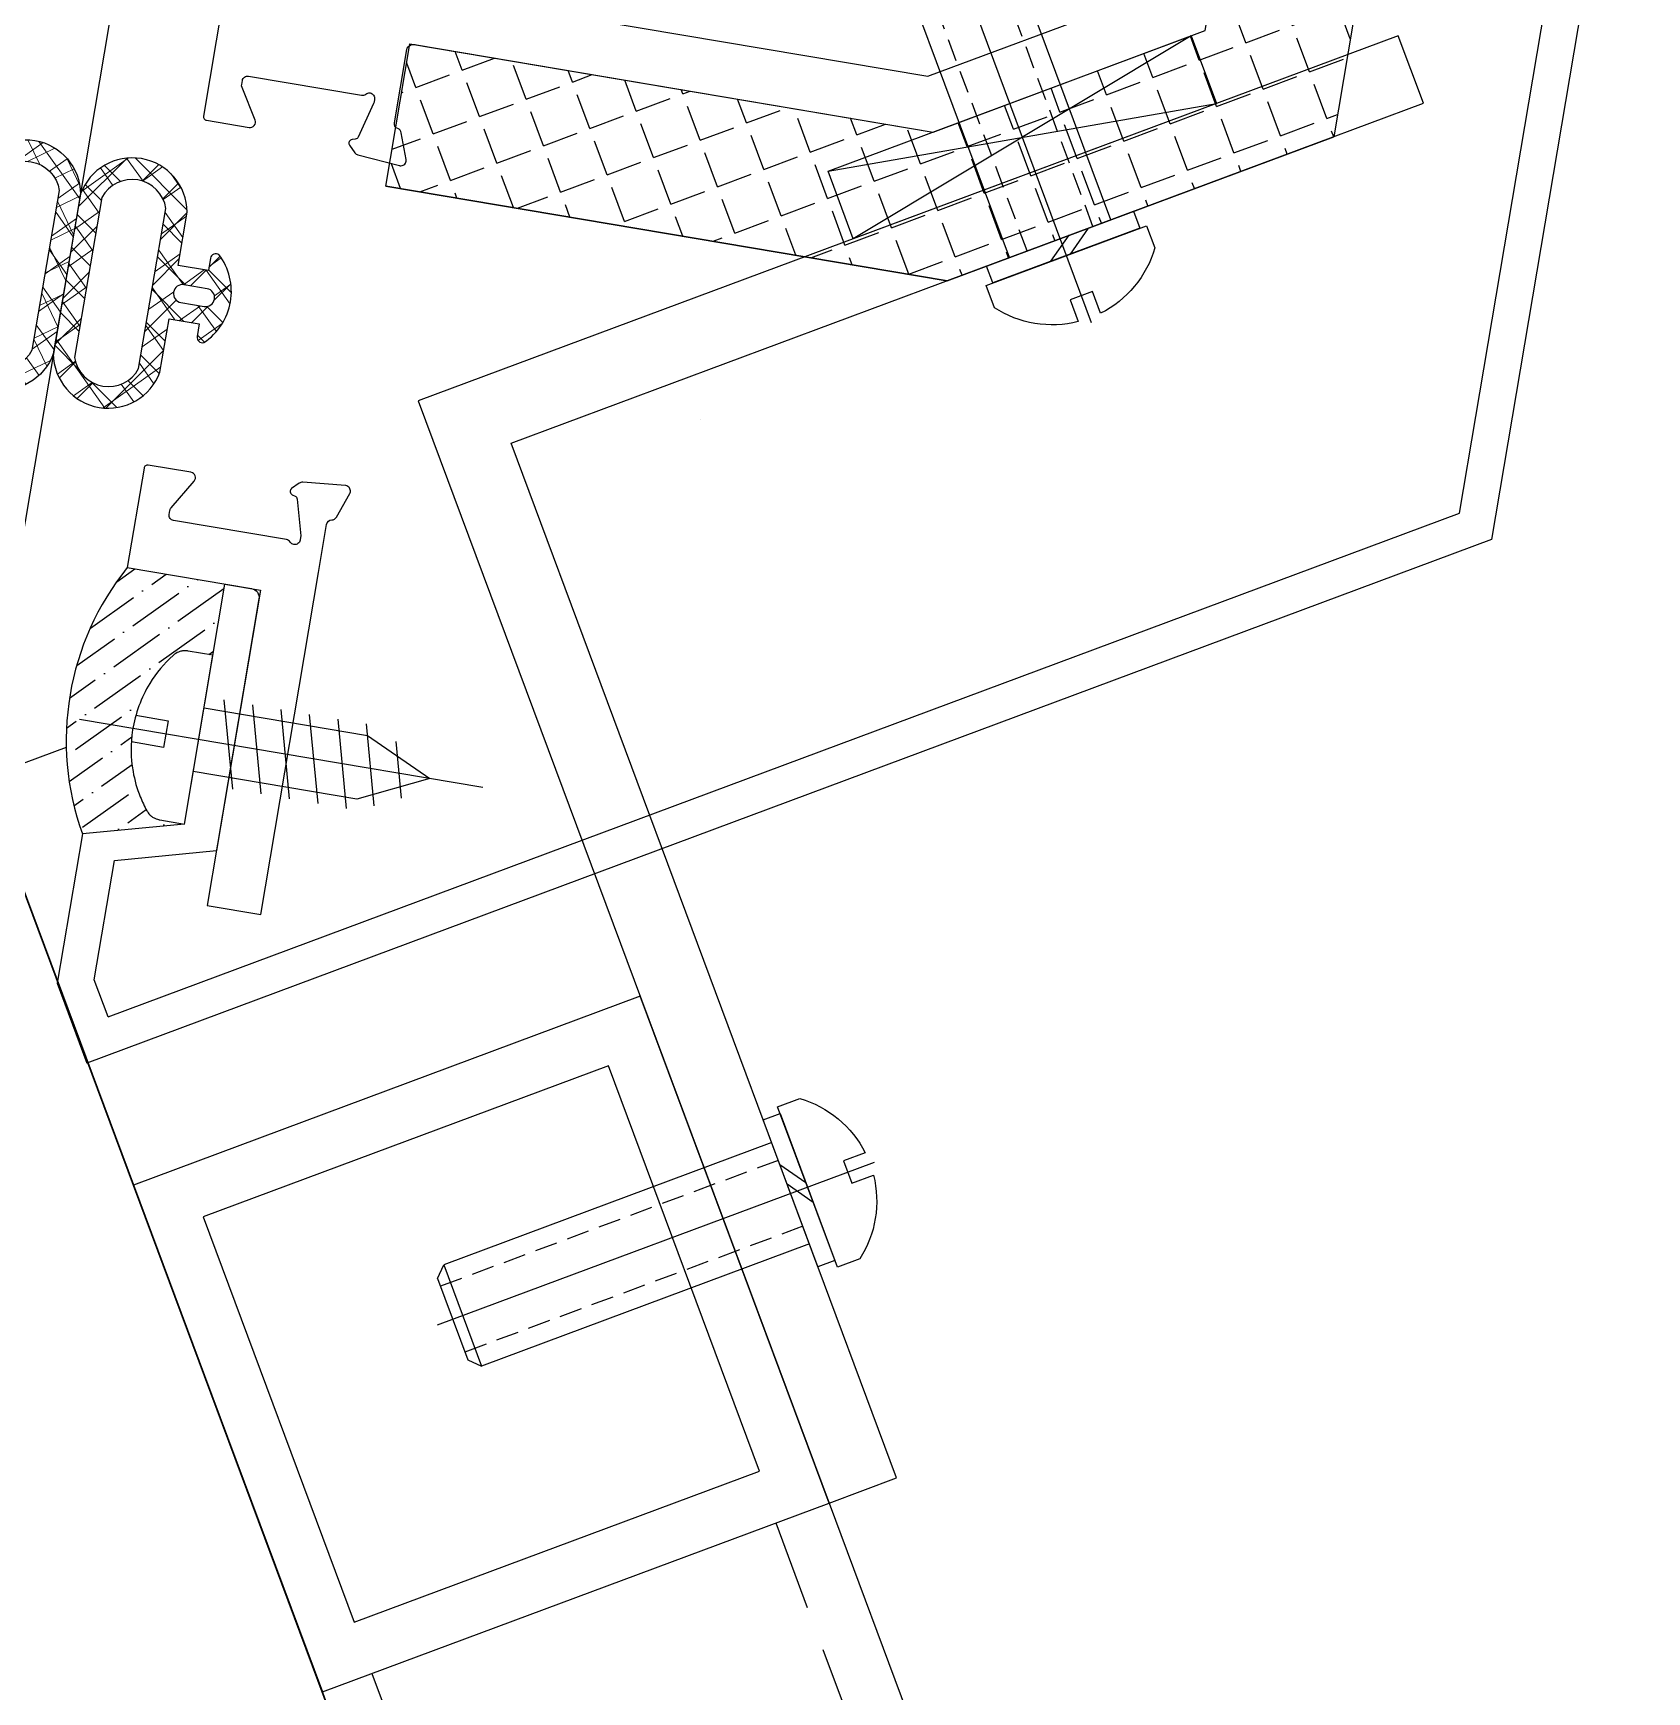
# Model space of a CAD drawing. Extents: x 12199666 to 24617114, y 1197707 to 2548648.
# Drawn here: x 12313591 to 12313680.5, y 1247210.8 to 1247302.8 of the extents above; entities that cross this region are included whole.
import ezdxf

# ---------------------------------------------------------------- set-up
doc = ezdxf.new("R2010")
doc.units = 0
doc.header["$LTSCALE"] = 10
doc.header["$MEASUREMENT"] = 0
for name, pattern in [('TX-PLAN-T1-F11$0$ACAD_ISO04W100', [30, 24, -3, 0, -3]), ('TX-PLAN-T1-F11$0$CENTER', [2, 1.25, -0.25, 0.25, -0.25]), ('TX-PLAN-T1-F11$0$CENTER-PISA', [11, 6, -2, 1, -2]), ('TX-PLAN-T1-F11$0$CENTER2', [1.125, 0.75, -0.125, 0.125, -0.125]), ('TX-PLAN-T1-F11$0$DASHED', [0.75, 0.5, -0.25]), ('TX-PLAN-T1-F11$0$HIDDEN', [0.375, 0.25, -0.125]), ('TX-PLAN-T1-F11$0$HIDDEN-PISA', [4.5, 2.5, -2])]:
    doc.linetypes.add(name, pattern=pattern)
for name, color, linetype, lineweight in [('TX-PLAN-T1-F11$0$_EDO-ALUMINIUM-SECTION', 90, 'Continuous', 30), ('TX-PLAN-T1-F11$0$Xref- ELE$0$Hatch', 9, 'Continuous', 13), ('TX-PLAN-T1-F11$0$Xref- ELE$0$Hatch @ 1 VP1', 9, 'Continuous', 13), ('TX-PLAN-T1-F11$0$Xref- ELE$0$Hatch @ 1 VPModel', 9, 'Continuous', 13), ('TX-PLAN-T1-F11$0$幕墙线', 114, 'Continuous', 30)]:
    doc.layers.add(name, color=color, linetype=linetype, lineweight=lineweight)
for name, color, linetype in [('TX-PLAN-T1-F11$0$AXIS', 3, 'Continuous'), ('TX-PLAN-T1-F11$0$F-Alum', 4, 'Continuous'), ('TX-PLAN-T1-F11$0$F-center', 6, 'TX-PLAN-T1-F11$0$ACAD_ISO04W100'), ('TX-PLAN-T1-F11$0$F-dashed line', 8, 'TX-PLAN-T1-F11$0$DASHED'), ('TX-PLAN-T1-F11$0$F-dim', 1, 'Continuous'), ('TX-PLAN-T1-F11$0$F-Misc', 1, 'Continuous'), ('TX-PLAN-T1-F11$0$F-seslants', 8, 'Continuous'), ('TX-PLAN-T1-F11$0$F_MISC', 8, 'Continuous'), ('TX-PLAN-T1-F11$0$Hatch', 8, 'Continuous'), ('TX-PLAN-T1-F11$0$INSUL', 173, 'Continuous'), ('TX-PLAN-T1-F11$0$中心线', 1, 'TX-PLAN-T1-F11$0$CENTER2'), ('TX-PLAN-T1-F11$0$虚线', 8, 'TX-PLAN-T1-F11$0$HIDDEN'), ('TX-PLAN-T1-F11$0$螺栓钉类', 241, 'Continuous')]:
    doc.layers.add(name, color=color, linetype=linetype)

# ---------------------------------------------------------------- blocks, each defined once
blk = doc.blocks.new('*U339')
at = {"layer": 'TX-PLAN-T1-F11$0$Xref- ELE$0$Hatch @ 1 VP1'}
h = blk.add_hatch(dxfattribs=at)
h.set_pattern_fill('M_GASKET-PISA', color=256, pattern_type=2)
h.set_pattern_definition([(35.42361603529756, (-1214.761376000002, -14855.407933), (-0.8694256507828642, 1.222333439680349), []), (125.4236160352975, (-1214.761376000002, -14855.407933), (-1.222333439680349, -0.8694256507828639), [])])
edge = h.paths.add_edge_path(flags=16)
edge.add_line((-41815.07919855467, 17823.42139201995), (-41813.77919855462, 17823.42139201995))
edge.add_arc((-41813.77919855462, 17822.92139201995), 0.5, -90, 90, ccw=False)
edge.add_line((-41813.77919855462, 17822.42139201995), (-41815.07919855467, 17822.42139201995))
edge.add_arc((-41815.07919855467, 17822.92139201995), 0.5, 90, 270, ccw=False)
edge = h.paths.add_edge_path()
edge.add_line((-41813.27919855455, 17818.4213668968), (-41813.27919855462, 17821.42139201995))
edge.add_line((-41813.27919855462, 17821.42139201995), (-41814.97919855457, 17821.42139201995))
edge.add_line((-41814.97919855457, 17821.42139201995), (-41814.97919855457, 17820.72139202))
edge.add_arc((-41815.27919855458, 17820.72139201998), 0.3000000000174623, -115.05761541500061, 4.8635797611495946e-09, ccw=False)
edge.add_arc((-41813.09559109848, 17822.92139202004), 3.383607456175075, 133.070694364177, 226.9293056383509, ccw=False)
edge.add_arc((-41815.27919855466, 17825.12139202001), 0.3000000000240535, 2.084391326206969e-09, 115.0576154218833, ccw=False)
edge.add_line((-41814.97919855463, 17825.12139202002), (-41814.97919855457, 17824.42139201995))
edge.add_line((-41814.97919855457, 17824.42139201995), (-41813.27919855462, 17824.42139201995))
edge.add_line((-41813.27919855462, 17824.42139201995), (-41813.27919855468, 17827.42139201984))
edge.add_arc((-41810.27919855456, 17826.87139201984), 3.050000000114375, 10.388857815061783, 169.6111421849382, ccw=False)
edge.add_line((-41807.27919855445, 17827.42139201984), (-41807.27919855437, 17818.42139201997))
edge.add_arc((-41810.27919855451, 17818.97139202002), 3.050000000151531, 190.3888578138809, 349.6111421841629, ccw=False)
edge.add_line((-41812.07919855455, 17818.42136689683), (-41812.07919855467, 17827.42139201984))
edge.add_arc((-41810.27919855456, 17826.82523817369), 1.896153846257486, 18.324694090130095, 161.6753059098699, ccw=False)
edge.add_line((-41808.47919855445, 17827.42139201984), (-41808.47919855437, 17818.42139201996))
edge.add_arc((-41810.2791985545, 17819.01754586615), 1.896153846287313, 198.3246940877339, 341.6753059085472, ccw=False)
at = {"layer": 'TX-PLAN-T1-F11$0$Xref- ELE$0$Hatch @ 1 VPModel'}
h = blk.add_hatch(dxfattribs=at)
h.set_pattern_fill('M_GASKET-PISA', color=256, pattern_type=2)
h.set_pattern_definition([(45, (-1214.761376000002, -14855.407933), (-1.060660171779821, 1.060660171779821), []), (135, (-1214.761376000002, -14855.407933), (-1.060660171779821, -1.060660171779821), [])])
edge = h.paths.add_edge_path(flags=16)
edge.add_line((-41815.07919855467, 17823.42139201995), (-41813.77919855462, 17823.42139201995))
edge.add_arc((-41813.77919855462, 17822.92139201995), 0.5, -90, 90, ccw=False)
edge.add_line((-41813.77919855462, 17822.42139201995), (-41815.07919855467, 17822.42139201995))
edge.add_arc((-41815.07919855467, 17822.92139201995), 0.5, 90, 270, ccw=False)
edge = h.paths.add_edge_path()
edge.add_line((-41813.27919855455, 17818.4213668968), (-41813.27919855462, 17821.42139201995))
edge.add_line((-41813.27919855462, 17821.42139201995), (-41814.97919855457, 17821.42139201995))
edge.add_line((-41814.97919855457, 17821.42139201995), (-41814.97919855457, 17820.72139202))
edge.add_arc((-41815.27919855458, 17820.72139201998), 0.3000000000174623, -115.05761541500061, 4.8635797611495946e-09, ccw=False)
edge.add_arc((-41813.09559109848, 17822.92139202004), 3.383607456175075, 133.070694364177, 226.9293056383509, ccw=False)
edge.add_arc((-41815.27919855466, 17825.12139202001), 0.3000000000240535, 2.084391326206969e-09, 115.0576154218833, ccw=False)
edge.add_line((-41814.97919855463, 17825.12139202002), (-41814.97919855457, 17824.42139201995))
edge.add_line((-41814.97919855457, 17824.42139201995), (-41813.27919855462, 17824.42139201995))
edge.add_line((-41813.27919855462, 17824.42139201995), (-41813.27919855468, 17827.42139201984))
edge.add_arc((-41810.27919855456, 17826.87139201984), 3.050000000114375, 10.388857815061783, 169.6111421849382, ccw=False)
edge.add_line((-41807.27919855445, 17827.42139201984), (-41807.27919855437, 17818.42139201997))
edge.add_arc((-41810.27919855451, 17818.97139202002), 3.050000000151531, 190.3888578138809, 349.6111421841629, ccw=False)
edge.add_line((-41812.07919855455, 17818.42136689683), (-41812.07919855467, 17827.42139201984))
edge.add_arc((-41810.27919855456, 17826.82523817369), 1.896153846257486, 18.324694090130095, 161.6753059098699, ccw=False)
edge.add_line((-41808.47919855445, 17827.42139201984), (-41808.47919855437, 17818.42139201996))
edge.add_arc((-41810.2791985545, 17819.01754586615), 1.896153846287313, 198.3246940877339, 341.6753059085472, ccw=False)
blk = doc.blocks.new('TX-PLAN-T1-F11$0$Xref- ELE$0$GAE0002', base_point=(-41818.77919855453, 17822.92139201999))
at = {"color": 0, "linetype": 'ByBlock'}
for points in [[(-41813.27919855455, 17818.4213668968), (-41813.27919855462, 17821.42139201995), (-41814.97919855457, 17821.42139201995), (-41814.97919855457, 17820.72139202, -0.548945891858276), (-41815.4062573781, 17820.44962731407, -0.4340790099980792), (-41815.40625737821, 17825.39315672591, -0.5489458918577889), (-41814.97919855463, 17825.12139202002), (-41814.97919855457, 17824.42139201995), (-41813.27919855462, 17824.42139201995), (-41813.27919855468, 17827.42139201984, -0.8333333333398008), (-41807.27919855445, 17827.42139201984), (-41807.27919855437, 17818.42139201997, -0.833333333342024), (-41813.27919855468, 17818.42139202007)], [(-41812.07919855455, 17818.42136689683), (-41812.07919855467, 17827.42139201984, -0.7222222222395137), (-41808.47919855445, 17827.42139201984), (-41808.47919855437, 17818.42139201996, -0.7222222222456893), (-41812.07919855467, 17818.42139202007)]]:
    blk.add_lwpolyline(points, format="xyb", dxfattribs=at)
blk.add_lwpolyline([(-41815.07919855467, 17823.42139201995), (-41813.77919855462, 17823.42139201995, -0.9999999999999999), (-41813.77919855462, 17822.42139201995), (-41815.07919855467, 17822.42139201995, -0.9999999999999999)], format="xyb", close=True, dxfattribs=at)
at = {"layer": 'TX-PLAN-T1-F11$0$Xref- ELE$0$Hatch'}
blk.add_blockref('*U339', (0, 0), dxfattribs=at)
blk = doc.blocks.new('TX-PLAN-T1-F11$0$A$C3FFC0167')
at = {"layer": 'TX-PLAN-T1-F11$0$F-dim'}
for p, q in [((0, 5), (0, -5)), ((-5, 0), (5, 0))]:
    blk.add_line(p, q, dxfattribs=at)
blk.add_circle((0, 0), 2, dxfattribs=at)
blk = doc.blocks.new('TX-PLAN-T1-F11$0$TY001')
at = {"layer": 'TX-PLAN-T1-F11$0$F-center'}
blk.add_line((1500, -30.81192101103079), (1500, 345.6712806450087), dxfattribs=at)
at = {"layer": 'TX-PLAN-T1-F11$0$F_MISC', "extrusion": (3.582137313528093e-07, -2.990597548224695e-06, 0.9999999999954641), "rotation": 359.8842813538838}
blk.add_blockref('TX-PLAN-T1-F11$0$Xref- ELE$0$GAE0002', (1488.491876679846, 28.40911504597399, 0.000440005397952135), dxfattribs=at)
at = {"layer": 'TX-PLAN-T1-F11$0$F_MISC', "rotation": 30.01599997489868}
blk.add_blockref('TX-PLAN-T1-F11$0$A$C3FFC0167', (1500, 0), dxfattribs=at)
blk = doc.blocks.new('TX-PLAN-T1-F11$0$#10x13_Pan-flat-3')
at = {"color": 8, "linetype": 'TX-PLAN-T1-F11$0$HIDDEN-PISA'}
for p, q in [((-1.711377303647168, 10.79835977248877), (1.327780362582416, 11.6126996170351)), ((-2.400000006142363, 9.013843874672602), (1.996997242757061, 10.19201573984174)), ((-2.40000000505097, 7.413843874674058), (2.39999999407155, 8.700000001605076)), ((-2.400000003959576, 5.813843874675513), (2.399999995162943, 7.100000001606531)), ((-2.400000002875458, 4.213843874676968), (2.399999996247061, 5.500000001607987)), ((-2.400000001784065, 2.613843874678423), (2.399999997338455, 3.900000001609442)), ((-2.400000000699947, 1.013843874672602), (2.399999998429848, 2.300000001610897))]:
    blk.add_line(p, q, dxfattribs=at)
for points in [[(-1.790000000022701, -1.251464709639549e-09), (-1.790000006294576, 9.199999998738349), (-8.869392331689596e-09, 12.99999999994179), (1.78999999370717, 9.200000001175795), (1.789999999979045, 1.178705133497715e-09)], [(-0.7499999975334504, -3.659838021652831), (-0.7499999987630872, -1.850000000558794), (0.7500000012369128, -1.849999999540159), (0.7500000024665496, -3.659838020634197)]]:
    blk.add_lwpolyline(points, dxfattribs=at)
at = {"color": 32, "flags": 128}
blk.add_lwpolyline([(-4.750000000021828, -3.281456883996725e-09), (-4.749999999090505, -1.390168597587035, 0.02044951340221976), (-4.746657334493648, -1.471864103412372, 0.04398758774826101), (-4.716998160060029, -1.644951949376264, 0.0521855455310235), (-4.643293307010026, -1.839642807550263, 0.08249689016993748), (-4.4499858410054, -2.104325317188341, 0.02582980303273893), (-4.372616108048533, -2.172696028275823, 0.07268352806201751), (-2.617075641232077, -3.194163244705123, 0.09869610361643641), (0.08183213378651999, -3.69952322718018, 0.08249638678170287), (2.347977953162626, -3.295875031042669, 0.05218730035141757), (3.66753867942316, -2.666293208916613, 0.03066688341591993), (4.372616110929812, -2.172696022316813, 0.01330350973470385), (4.413354222931957, -2.138474128398229, 0.03657129110302831), (4.515303253050661, -2.033838485651358, 0.03475147926750673), (4.597077649370476, -1.921637741856102, 0.02182096229391937), (4.640176463399257, -1.845784510762314, 0.02280395151312757), (4.677971628436353, -1.76281944513903, 0.02280645284837659), (4.708056659233989, -1.676747445577348, 0.02181846118107081), (4.729386651873938, -1.592163116256415, 0.03475398225205351), (4.74792484894715, -1.454558013821952, 0.01610989314854271), (4.750000000909495, -1.390168591096881), (4.749999999978172, 3.194145392626524e-09)], format="xyb", close=True, dxfattribs=at)
at = {"layer": 'TX-PLAN-T1-F11$0$AXIS', "color": 8, "linetype": 'TX-PLAN-T1-F11$0$CENTER-PISA'}
blk.add_line((-1.088483259081841e-08, 15.98909419596748), (4.547473508864641e-09, -6.700000000018917), dxfattribs=at)
blk = doc.blocks.new('*U194')
at = {"layer": 'TX-PLAN-T1-F11$0$中心线', "color": 1, "linetype": 'TX-PLAN-T1-F11$0$CENTER', "ltscale": 2.357947691000002}
blk.add_line((-4.263256414560601e-14, 20.90048662063384), (1.4210854715202e-14, -4.956409502317115), dxfattribs=at)
at = {"layer": 'TX-PLAN-T1-F11$0$虚线', "linetype": 'TX-PLAN-T1-F11$0$HIDDEN', "ltscale": 0.5}
for p, q in [((-1.948286311568509, 1.13686837721616e-13), (-1.948286311568566, 20.00000000000011)), ((1.948286311568523, 1.13686837721616e-13), (1.948286311568481, 20.00000000000011))]:
    blk.add_line(p, q, dxfattribs=at)
at = {"layer": 'TX-PLAN-T1-F11$0$螺栓钉类', "color": 241, "linetype": 'Continuous'}
for p, q in [((-2.40807576862025, 20.00000000000011), (-2.999791744951651, 19.40828402366867)), ((2.999791744951594, 19.40828402366867), (-2.999791744951636, 19.40828402366867)), ((-2.999791744951622, 1.13686837721616e-13), (-2.999791744951651, 19.40828402366867)), ((2.408075768620179, 20.00000000000011), (-2.408075768620321, 20)), ((2.408075768620179, 20.00000000000011), (2.999791744951594, 19.40828402366867)), ((2.999791744951636, 1.13686837721616e-13), (2.999791744951594, 19.40828402366867)), ((-0.9100693464279175, -1), (0.5333063006401062, 0)), ((0.2446311712265015, -1), (1.688006818294525, 0))]:
    blk.add_line(p, q, dxfattribs=at)
blk.add_lwpolyline([(4.350000023841858, 0), (4.350000023841858, -1), (-4.350000023841858, -1), (-4.350000023841858, 0)], close=True, dxfattribs=at)
blk.add_lwpolyline([(-4.75, -1), (4.75, -1), (4.75, -2.319999992847443, -0.2072557309237045), (0.6600000262260437, -4.663157165050507), (0.6600000262260437, -3.379999995231628), (-0.6600000262260437, -3.379999995231628), (-0.6600000262260437, -4.663157165050507, -0.2072557309237047), (-4.75, -2.319999992847443)], format="xyb", close=True, dxfattribs=at)
blk = doc.blocks.new('*U180')
at = {"layer": 'TX-PLAN-T1-F11$0$F-Misc'}
blk.add_lwpolyline([(0, -4), (0, 0), (-21.4973025242173, 0), (-21.4973025242173, -4)], close=True, dxfattribs=at)
for points in [[(0, -4), (-21.4973025242173, 0)], [(-21.4973025242173, -4), (0, 0)]]:
    blk.add_lwpolyline(points, dxfattribs=at)
blk = doc.blocks.new('*U195')
at = {"layer": 'TX-PLAN-T1-F11$0$INSUL', "lineweight": 0}
h = blk.add_hatch(dxfattribs=at)
h.set_pattern_fill('岩棉', color=256, scale=60.00000000000002, style=0, pattern_type=2)
h.set_pattern_definition([(171.78891, (31.98000479999999, 119.4285713999999), (-403.9210344936758, 60.00000149168051), [2.0005134, -418.1072400000002]), (146.908661, (33.73372379999999, 118.2857141999999), (-95.04024262992478, 60.00000083033304), [2.093239800000001, -437.4870720000002]), (132.32733, (35.03487, 116.8571429999999), (-106.9202743718115, 119.9999994801657), [1.932303599999998, -403.8514799999996]), (114.796992, (35.8268718, 115.1428571999999), (-23.76006081965321, 59.99999964663972), [1.8883968, -196.393272]), (91.6202240999998, (35.8834434, 113.1428574), (-11.88003000216715, 359.9999998263044), [2.000800199999999, -418.1671799999997]), (82.82482490000001, (30.05657160000001, 66.85714259999999), (83.16020966511272, 659.9999982204777), [46.65104279999994, -9750.067799999993]), (97.17517500000001, (41.823459, 66.85714259999999), (-83.16021148970225, 659.9999979909094), [46.65104280000004, -9750.06780000001]), (88.37977579999999, (35.9965866, 113.1428574), (11.88002583240484, 359.9999999412873), [2.0008002, -418.16718]), (65.203007, (36.05315819999999, 115.1428571999999), (23.76006077749137, 59.99999973523376), [1.888396799999998, -196.3932719999997]), (47.67266909999998, (36.84516060000001, 116.8571429999999), (106.9202740388371, 119.9999998207617), [1.932303599999999, -403.8514799999998]), (33.09133829999998, (38.14630680000001, 118.2857141999999), (95.0402417250371, 60.00000218260124), [2.0932398, -437.4870719999998]), (8.211089519999998, (39.90002519999999, 119.4285713999999), (403.9210347392536, 59.99999988934716), [2.0005134, -418.1072399999999]), (87.16616460000002, (30.00000000000001, 65.71428599999996), (11.88002507150802, 180.0000001810667), [1.144256399999998, -239.1495899999996]), (103.9013849999999, (30.282858, 64.57142879999994), (-47.5201215879632, 179.9999997770064), [1.177340399999998, -246.0641939999996]), (111.603615, (30.73543020000001, 63.42857159999996), (-11.88003031737481, 59.99999997976404), [1.229204999999999, -63.30404399999991]), (122.761347, (31.470861, 62.28571439999996), (-35.64009214299298, 59.99999937378065), [1.3590366, -284.0386379999999]), (138.290552, (32.43257759999999, 61.42857119999996), (-71.2801817170538, 60.00000123338383), [1.288252200000001, -269.2446480000003]), (152.003514, (33.5074374, 60.85714259999997), (-106.9202745038909, 59.99999917536116), [1.2173142, -254.4187140000001]), (166.477202, (34.6954404, 60.57142859999996), (-237.6006083015547, 60.00000192533073), [1.2218772, -255.3723300000001]), (167.070755, (35.94001500000002, 60.28571399999996), (-249.4806394894893, 59.99999988713196), [1.276948800000001, -266.8823280000002]), (12.92924439999999, (35.94001500000002, 60.28571399999996), (249.4806395808134, 59.99999961372987), [1.2769488, -266.882328]), (13.52279750000001, (37.1845896, 60.57142859999996), (237.6006088251535, 59.99999985187424), [1.221877199999999, -255.3723299999998]), (27.99648529999997, (38.3725926, 60.85714259999997), (118.8003031649702, 60.00000218637319), [1.2173142, -254.418714]), (41.70944699999995, (39.44745299999998, 61.42857119999996), (71.28018116740307, 60.00000178097831), [1.288252199999999, -269.2446479999997]), (57.2386522, (40.40916960000001, 62.28571439999996), (118.8003026691194, 180.000001000711), [1.359036599999999, -284.0386379999999]), (68.396384, (41.1445998, 63.42857159999996), (11.88003024886847, 60.00000021423826), [1.229204999999999, -63.30404399999996]), (76.098615, (41.59717259999999, 64.57142879999994), (11.88003045248315, 59.99999970942572), [1.177340399999998, -246.0641939999996]), (92.83383529999988, (41.8800306, 65.71428599999996), (-11.88003015074521, 179.9999999348276), [1.144256399999999, -239.1495899999998])])
h.paths.add_polyline_path([(0, 0), (429.9707085312324, 0), (429.9707085312324, 59.99999999999999), (0, 59.99999999999999)])
at = {"layer": 'TX-PLAN-T1-F11$0$INSUL'}
blk.add_lwpolyline([(0, 0), (429.9707085312324, 0), (429.9707085312324, 59.99999999999999), (0, 59.99999999999999)], close=True, dxfattribs=at)
blk = doc.blocks.new('TX-PLAN-T1-F11$0$A$C6BF074A9')
at = {"layer": 'TX-PLAN-T1-F11$0$F_MISC', "ltscale": 18000, "extrusion": (6.800515792032808e-07, -9.067815260528008e-07, -0.9999999999993576), "xscale": -1, "rotation": 239.9840001645362}
blk.add_blockref('*U195', (-37.87882982764083, -68.09845589171347, -0.0003954173365476329), dxfattribs=at)
blk = doc.blocks.new('*U193')
at = {"layer": 'TX-PLAN-T1-F11$0$F-seslants'}
h = blk.add_hatch(dxfattribs=at)
h.set_pattern_fill('ANSI36', color=256, scale=10)
h.set_pattern_definition([(45, (51659.15010211314, 73373.3115634953), (0.6629126073623882, 2.430679560328757), [3.125, -0.625, 0, -0.625])])
h.paths.add_polyline_path([(9.31932475650683, 8.505888903877349, -0.02582980297440925), (9.387695467565209, 8.583258636601386, -0.08249689016993748), (9.65237797726877, 8.776566102431389, -0.05218554553102349), (9.847068835515529, 8.8502709553577, -0.04398758774826101), (10.02015668153763, 8.879930129667628, -0.0204495134361547), (10.10185218742117, 8.883272794206277), (11.49202078185044, 8.88327279422083), (11.49202078161761, 12.88240874800249), (6, 12.88240874816256, 0.2608104144078784), (6, -2.09538701477868), (11.49202078185044, -0.6167272057937225), (10.101852187654, -0.6167272057937225, -0.01610989316636307), (10.03746276488528, -0.6146520537877223, -0.03475398225205351), (9.89985766238533, -0.5961138566199224, -0.02181846118107081), (9.815273333108053, -0.5747838639217662, -0.02280645284837659), (9.729201333597302, -0.5446988330659224, -0.02280395151312758), (9.646236267872155, -0.5069036679778947, -0.02182096229391937), (9.570383036741987, -0.4638048538909061, -0.03475147926750674), (9.458182292990386, -0.3820304574910551, -0.03657129110302829), (9.353546650381759, -0.2800814273068681, -0.0133035096243883), (9.319324756739661, -0.2393433156394167, -0.03066688343163973), (8.825727570336312, 0.4657341165584512, -0.05218730035141757), (8.196145749185234, 1.78529484324099, -0.08249638678170287), (7.792497554561123, 4.051440662879031, -0.09869610361643641), (8.297857538796961, 6.750348437562934, -0.0726835280703614)])
at = {"layer": 'TX-PLAN-T1-F11$0$Hatch'}
h = blk.add_hatch(dxfattribs=at)
h.set_pattern_fill('ANGLE', color=256, scale=10, angle=30.01599999725287)
h.set_pattern_definition([(30.0159999972559, (7246.221578325145, 83575.31519770106), (-1.375665006031407, 2.381185795182857), [2, -0.7500000000000001]), (120.0160000000013, (7246.221578325145, 83575.31519770106), (-2.381185795182858, -1.375665006031407), [1.999999999999999, -0.7499999999999996])])
h.paths.add_polyline_path([(60.00000032735988, 120.9771403750929), (67.99996101413853, 120.9771446270752), (68.00000002421439, 47.58085556495644), (48.19380796328187, 36.13969821600767), (16.62201892351732, 36.13970411113405), (16.62202052539214, 44.13970411113405), (46.04924303735606, 44.1397041111195), (60, 52.19937255952391)])
at = {"layer": 'TX-PLAN-T1-F11$0$F-Alum'}
blk.add_line((35.97910783393309, 26.29761373909423), (35.97910783393309, 26.2976137464866), dxfattribs=at)
at = {"layer": 'TX-PLAN-T1-F11$0$F-Alum', "flags": 128}
blk.add_lwpolyline([(6, 44.62494049289671), (6, 38.28240872183233, 0.4142135623219491), (6.199999999953434, 38.08240872186434), (8.604907018365338, 38.08240872184979, 0.5854977655323537), (8.860984503291547, 38.53869154803397), (7.843922599917278, 40.20520002186822, -0.1378519999999419), (7.800000000046566, 40.3614829218568), (7.800000000046566, 40.58240872186434, -0.4142140000029491), (8.099999999860302, 40.8824087218527), (14.45278639998287, 40.8824087218818, 0.2134219999990182), (14.67639319994487, 40.98240872187307, -0.2134220000012545), (14.89999999990687, 41.08240872186434, -0.4142139999965558), (15.19999999995343, 40.78240872187598), (15.19999999995343, 40.62190442185965, -0.06554300000034483), (15.18977779988199, 40.5442587218713), (14.6587175000459, 38.56231472185755, -0.2679490000007903), (14.51729610003531, 38.42089332187606), (14.34823619993404, 38.37559392186813, 0.2679489999965194), (14.20681490004063, 38.2341725218721, 0.06554299999994298), (14.19999999995343, 38.18240872188471, 0.198911999996341), (14.25857870001346, 38.04098732185957), (14.62233179993927, 37.67723432186176, 0.1763269999970842), (14.80831709993072, 37.59050792186463), (17.17385330004618, 37.38355032185791, 0.0218199999991916), (17.19999999995343, 37.38240872186725, 0.414214000000818), (17.5, 37.68240872187016, 0.08748900000110169), (17.48190779983997, 37.78501472187054), (16.96840649982914, 39.19584802187455, 0.2637249999956934), (16.74324940005317, 39.38782532187179, -0.3595081371707617), (16.5, 39.6824088676367), (16.49999999976717, 43.79467959012254, -0.4357991633984695), (17.0028193492908, 44.13970411113405), (46.04924303642474, 44.1397041111195), (60, 52.19937255952391)], format="xyb", dxfattribs=at)
at = {"layer": 'TX-PLAN-T1-F11$0$F-Alum'}
blk.add_lwpolyline([(55, 116.8464862994733), (15.23599795601331, 116.8464862994151), (15.23599933716469, 47.1398345065827), (45.24494649423286, 47.13970411113405), (55, 52.7754195893649)], close=True, dxfattribs=at)
at = {"layer": 'TX-PLAN-T1-F11$0$F-Alum', "flags": 128}
for points in [[(9.09255196643062, -11.85761746624485), (78.35422935755923, 28.15642345116066), (78.35422935755923, 67.55850777409796), (65.99552698526531, 88.95061007936602), (67.72729847277515, 89.95109372012666), (80.35422935755923, 68.09470547204546), (80.35422935755923, 27.00209521962097), (8.361264120787382, -14.58987259608693)], [(53.01061472645961, -31.80457267696329), (390.065040307818, -615.223651404347)]]:
    blk.add_lwpolyline(points, dxfattribs=at)
for points in [[(70.5967625908088, 53.70181540730118), (20.37412010924891, 24.68705649960611), (53.01061471598223, -31.80457268311875), (56.47415769123472, -29.80360540235415), (25.83863036497496, 23.22448080564209), (72.59772987198085, 50.23827243235428)], [(38.00336015643552, -5.828000438850722), (12.03444380452856, -20.8308320096985), (27.04169837292284, -46.80740424868418), (53.01061472506262, -31.80457267785096)], [(36.90642838552594, -9.926383129684837), (16.13282649754547, -21.92776378113194), (28.13863014383242, -42.70902155785006), (48.91223203204572, -30.70764090638841)]]:
    blk.add_lwpolyline(points, close=True, dxfattribs=at)
at = {"layer": 'TX-PLAN-T1-F11$0$F-Alum'}
blk.add_lwpolyline([(16.49999999860302, -4.866727205939242), (16.49999999930151, 14.37491890779347), (16.5, 17.08240862868843, -0.3595081371707617), (16.74324940005317, 17.37699217445333, 0.2637249999956934), (16.96840649982914, 17.56896947445057), (17.48190779983997, 18.97980277445458, 0.08748900000110169), (17.5, 19.08240877445496, 0.414214000000818), (17.19999999995343, 19.38240877445787, 0.0218199999991916), (17.17385330004618, 19.38126717446721), (14.80831709993072, 19.17430957446049, 0.1763269999970842), (14.62233179993927, 19.08758317446336), (14.25857870001346, 18.72383017446555, 0.198911999996341), (14.19999999995343, 18.58240877444041, 0.06554299999994298), (14.20681490004063, 18.53064497445303, 0.2679489999965194), (14.34823619993404, 18.38922357445699), (14.51729610003531, 18.34392417444906, -0.2679490000007903), (14.6587175000459, 18.20250277446758), (15.18977779988199, 16.22055877445382, -0.06554300000034483), (15.19999999995343, 16.14291307446547), (15.19999999995343, 15.98240877444914, -0.4142139999965558), (14.89999999990687, 15.68240877446078, -0.2134220000012545), (14.67639319994487, 15.78240877445205, 0.2134219999990182), (14.45278639998287, 15.88240877444332), (8.099999999860302, 15.88240877447242, -0.4142140000029491), (7.800000000046566, 16.18240877446078), (7.800000000046566, 16.40333457446832, -0.1378519999999419), (7.843922599917278, 16.5596174744569), (8.860984503291547, 18.22612594829116, 0.5854977655323537), (8.604907018365338, 18.68240877447533), (6.199999999953434, 18.68240877446078, 0.4142135623219491), (6, 18.4824087744928), (6, 12.88240874816256), (12.98969077528454, 12.88240874795883, -0.4142135623730951), (13.48969077528454, 12.38240874795883), (13.48969077528454, -4.866727205939242)], format="xyb", close=True, dxfattribs=at)
for points in [[(11.49202078185044, -0.6167272057937225), (11.49202078161761, 12.88240874814801), (13.48969077528454, 12.88240874817711), (13.48969077528454, -1.772401534864912)], [(11.49202078185044, -0.6167272057937225), (6, -2.09538701477868), (6, -10.50267945055384), (8.361264120787382, -14.58987259608693)], [(9.09255196643062, -11.85761746624485), (8, -9.966481752388063), (8, -3.249715246318374), (13.48969077528454, -1.772401534864912)]]:
    blk.add_lwpolyline(points, dxfattribs=at)
at = {"layer": 'TX-PLAN-T1-F11$0$F-center'}
blk.add_line((0, -30.81192101103079), (0, 345.6712806450087), dxfattribs=at)
at = {"layer": 'TX-PLAN-T1-F11$0$F-dashed line', "flags": 128}
for points in [[(50.2786876456812, -33.38286887168942), (387.3331132275052, -616.8019476004993)], [(29.57848780532368, -45.34184349645511), (366.632913393667, -628.760922236208)]]:
    blk.add_lwpolyline(points, dxfattribs=at)
at = {"layer": 'TX-PLAN-T1-F11$0$Hatch'}
for points in [[(60.00000032735988, 120.9771403750929), (67.99996101413853, 120.9771446270752), (68.00000002421439, 47.58085556495644), (48.19380796328187, 36.13969821600767), (16.62201892351732, 36.13970411113405), (16.62202052539214, 44.13970411113405), (46.04924303735606, 44.1397041111195), (60, 52.19937255952391), (60.00000032735988, 120.9771403750929)], [(16.62201892351732, 36.13970411113405), (48.19380796328187, 36.13969821600767), (68.00000002421439, 47.58085556495644)]]:
    blk.add_lwpolyline(points, dxfattribs=at)
blk.add_arc((19.38038502889685, 5.393510866648285), 15.33356758874301, 150.764598416439, 209.2354015835611, dxfattribs=at)
blk.add_blockref('TX-PLAN-T1-F11$0$A$C6BF074A9', (295.3913204157725, -154.9408162646432))
at = {"layer": 'TX-PLAN-T1-F11$0$F_MISC'}
for name, p, rotation in [('*U194', (53.97653833776712, 39.48012468058732), 30.01599997489868), ('TX-PLAN-T1-F11$0$#10x13_Pan-flat-3', (11.49202078185044, 4.133272794191726), 269.9999999616367), ('TX-PLAN-T1-F11$0$A$C3FFC0167', (0, 0), 30.01599997489868), ('*U194', (48.04860581387766, -15.21952834243712), 120.0159999850837)]:
    blk.add_blockref(name, p, dxfattribs=dict(at, rotation=rotation))
at = {"layer": 'TX-PLAN-T1-F11$0$F_MISC', "xscale": -1, "rotation": 210.0159999543231}
blk.add_blockref('*U180', (61.28256088797934, 48.32078996046039), dxfattribs=at)
at = {"layer": 'TX-PLAN-T1-F11$0$F_MISC', "extrusion": (3.582137313528093e-07, -2.990597548224695e-06, 0.9999999999954641), "xscale": -1, "rotation": 359.8842813538839}
blk.add_blockref('TX-PLAN-T1-F11$0$Xref- ELE$0$GAE0002', (11.49183384958219, 28.36670197434236, -9.659877161339247e-05), dxfattribs=at)
blk = doc.blocks.new('TX-PLAN-T1-F11$0$A$C21521A5F')
at = {"rotation": 90}
for name, p in [('*U193', (388.7170751225203, 16760.21975712478, 0.0004146164392175001)), ('TX-PLAN-T1-F11$0$TY001', (388.7170751225203, 15260.21975712478, 0.0004146164392175001))]:
    blk.add_blockref(name, p, dxfattribs=at)
blk = doc.blocks.new('TX-PLAN-T1-F11$0$标准层幕墙0118')
at = {"color": 3, "rotation": 270}
blk.add_blockref('TX-PLAN-T1-F11$0$A$C21521A5F', (4239.780242875684, -661.2834627595585, -0.0004146164392191649), dxfattribs=at)
blk = doc.blocks.new('TX-PLAN-T1-F11')
at = {"layer": 'TX-PLAN-T1-F11$0$幕墙线'}
blk.add_lwpolyline([(12320853.42358575, 1246069.463993158), (12319874.15551759, 1245556.942988943), (12319504.51685508, 1246263.291677854), (12318287.46267927, 1245809.710601544), (12318025.41949917, 1246512.835058284), (12316808.36415329, 1246059.258099326), (12316546.32246322, 1246762.378557954), (12315329.26860736, 1246308.797600885), (12315067.22542752, 1247011.922057721), (12313850.17157141, 1246558.341100555), (12313588.12839157, 1247261.465557391), (12312371.07304542, 1246807.888598337), (12312109.03135535, 1247511.009056965), (12310891.9774995, 1247057.428099896), (12310629.93431965, 1247760.552556732), (12309412.88046354, 1247306.971599566), (12309150.8372837, 1248010.096056402), (12307933.78342759, 1247556.515099236), (12307671.74024774, 1248259.639556072), (12306454.68639163, 1247806.058598906), (12306192.64321179, 1248509.183055742), (12304975.58935568, 1248055.602098577), (12304713.54617583, 1248758.726555413), (12303496.49231972, 1248305.145598247)], dxfattribs=at)
at = {"layer": 'TX-PLAN-T1-F11$0$_EDO-ALUMINIUM-SECTION', "rotation": 350.4236156863823}
blk.add_blockref('TX-PLAN-T1-F11$0$标准层幕墙0118', (12293055.45042718, 1251790.443008234), dxfattribs=at)

msp = doc.modelspace()

# ---------------------------------------------------------------- block references
msp.add_blockref('TX-PLAN-T1-F11', (0, 0))

doc.saveas('drawing.dxf')
